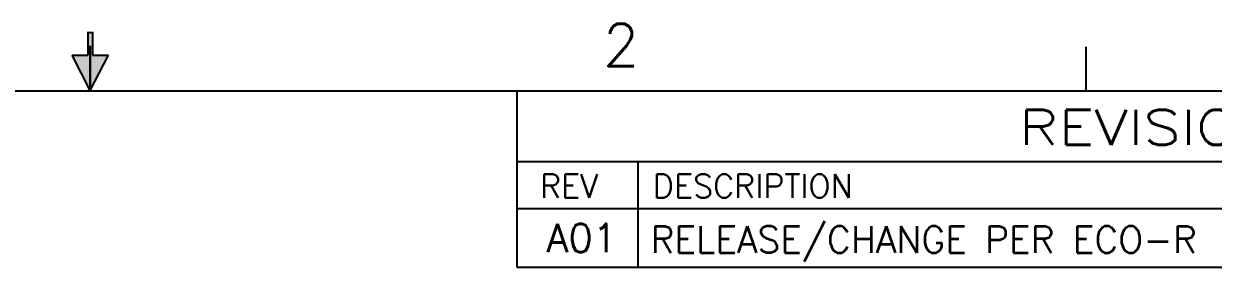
# Model space of a CAD drawing. Header units: inches. Extents: x 0.3 to 16.7, y 0.1 to 10.9.
# Drawn here: x 8.22 to 13.29, y 9.87 to 10.91 of the extents above; entities that cross this region are included whole.
import ezdxf
from ezdxf.enums import TextEntityAlignment as Align

# ---------------------------------------------------------------- set-up
doc = ezdxf.new("R2010")
doc.units = ezdxf.units.IN
doc.header["$MEASUREMENT"] = 0
doc.layers.add('DIM', color=7, linetype='Continuous')
doc.layers.add('OBJECT', color=4, linetype='Continuous')
doc.styles.add('ROMANS', font='ROMANS.SHX')
doc.styles.add('SIMPLEX', font='SIMPLEX')

# ---------------------------------------------------------------- blocks, each defined once
blk = doc.blocks.new('ASME-B1')
at = {"layer": 'DIM'}
for p, q in [((10.32, 10.32), (16.38, 10.32)), ((10.8371, 10.32), (10.8371, 9.87)), ((10.32, 10.12), (16.38, 10.12))]:
    blk.add_line(p, q, dxfattribs=at)
at = {"layer": 'OBJECT', "color": 5}
for p, q in [((8.49, 10.8734), (8.49, 10.7734)), ((8.49, 10.87), (8.51, 10.87)), ((8.51, 10.8734), (8.51, 10.7734)), ((8.5, 10.6234), (8.5, 10.8134)), ((8.5, 10.8134), (8.5, 10.6234)), ((8.4225, 10.7734), (8.49, 10.7734)), ((8.5, 10.6234), (8.4225, 10.7734)), ((8.5, 10.6234), (8.5775, 10.7734)), ((8.51, 10.7734), (8.5775, 10.7734)), ((12.75, 10.62), (12.75, 10.81)), ((16.38, 10.62), (0.62, 10.62)), ((10.32, 10.62), (10.32, 9.87)), ((10.32, 9.87), (16.38, 9.87))]:
    blk.add_line(p, q, dxfattribs=at)
for points in [[(8.49, 10.8734), (8.49, 10.7734), (8.51, 10.7734)], [(8.49, 10.8734), (8.51, 10.8734), (8.51, 10.7734)], [(8.4225, 10.7734), (8.5, 10.6234), (8.49, 10.7734)], [(8.5775, 10.7734), (8.5, 10.6234), (8.49, 10.7734)]]:
    blk.add_solid(points, dxfattribs=at)
at = {"layer": 'DIM', "style": 'SIMPLEX', "width": 1.25}
blk.add_text('REVISIONS', height=0.15, dxfattribs=at).set_placement((13.0978, 10.3913), align=Align.CENTER)
at = {"layer": 'DIM'}
for s, height, style, p in [('REV', 0.1, 'SIMPLEX', (10.4193, 10.1662)), ('DESCRIPTION', 0.1, 'SIMPLEX', (10.9009, 10.1662)), ('RELEASE/CHANGE PER ECO-R', 0.113326, 'ROMANS', (10.8905, 9.9311))]:
    blk.add_text(s, height=height, dxfattribs=dict(at, style=style)).set_placement(p)
for tag, height, style, p in [('REV', 0.1206, 'ROMANS', (10.5976, 9.9346)), ('TITLE_1', 0.15, 'SIMPLEX', (11.8145, 2.0137)), ('DTOL_X', 0.14, 'SIMPLEX', (8.7274, 1.8671)), ('DTOL_XX', 0.14, 'SIMPLEX', (9.3503, 1.8671)), ('DTOL_XXX', 0.14, 'SIMPLEX', (9.9886, 1.8695)), ('TITLE_2', 0.15, 'SIMPLEX', (11.8426, 1.7624)), ('TITLE_3', 0.15, 'SIMPLEX', (11.8507, 1.4787)), ('TITLE_4', 0.15, 'SIMPLEX', (11.8502, 1.2234)), ('HTOL', 0.14, 'SIMPLEX', (8.7295, 1.2266)), ('FTOL', 0.14, 'SIMPLEX', (9.3489, 1.2266)), ('ATOL', 0.14, 'SIMPLEX', (9.9668, 1.2266)), ('D_SCALE', 0.14, 'SIMPLEX', (9.583, 0.9787)), ('DWG-NO', 0.18, 'ROMANS', (14.6323, 0.5943))]:
    blk.add_attdef(tag, text='', height=height, dxfattribs=dict(at, style=style)).set_placement(p, align=Align.CENTER)
for tag, p, height, style in [('ECO#', (13.5548, 9.9292), 0.118, 'ROMANS'), ('INI', (15.3236, 9.928), 0.1302, 'ROMANS'), ('DRAWN_BY', (11.0307, 0.9613), 0.09, 'SIMPLEX'), ('D_DATE', (12.6193, 0.9613), 0.09, 'SIMPLEX'), ('CHECKED_BY', (11.0178, 0.7131), 0.09, 'ROMANS'), ('C_DATE', (12.604, 0.7131), 0.09, 'ROMANS'), ('APPROVED_BY', (11.0178, 0.4631), 0.09, 'ROMANS'), ('A_DATE', (12.604, 0.4631), 0.09, 'ROMANS'), ('SHT_NO', (15.5005, 0.415), 0.1, 'SIMPLEX')]:
    blk.add_attdef(tag, p, '', height=height, dxfattribs=dict(at, style=style))
at = {"layer": 'DIM', "style": 'ROMANS', "width": 4.32758}
blk.add_attdef('DATE_INCORP', text='', height=0.1157, dxfattribs=at).set_placement((14.5071, 9.9269), (15.0319, 9.9269), align=Align.FIT)
at = {"layer": 'DIM', "style": 'ROMANS'}
blk.add_attdef('ACAD_REF', text='', height=0.1, dxfattribs=at).set_placement((15.94, 1.0083), align=Align.RIGHT)
at = {"layer": 'DIM', "color": 7, "style": 'ROMANS'}
blk.add_attdef('T_REV', text='', height=0.14, dxfattribs=at).set_placement((16.0956, 0.6168), align=Align.CENTER)
at = {"layer": 'OBJECT', "color": 5, "style": 'ROMANS'}
blk.add_text('2', height=0.18, dxfattribs=at).set_placement((10.6878, 10.7277))

msp = doc.modelspace()

# ---------------------------------------------------------------- block references
ref = msp.add_blockref('ASME-B1', (0, 0))
ref.add_attrib('REV', 'A01', dxfattribs={"layer": 'DIM', "height": 0.12057, "style": 'ROMANS'}).set_placement((10.5976, 9.9346), align=Align.CENTER)

doc.saveas('drawing.dxf')
